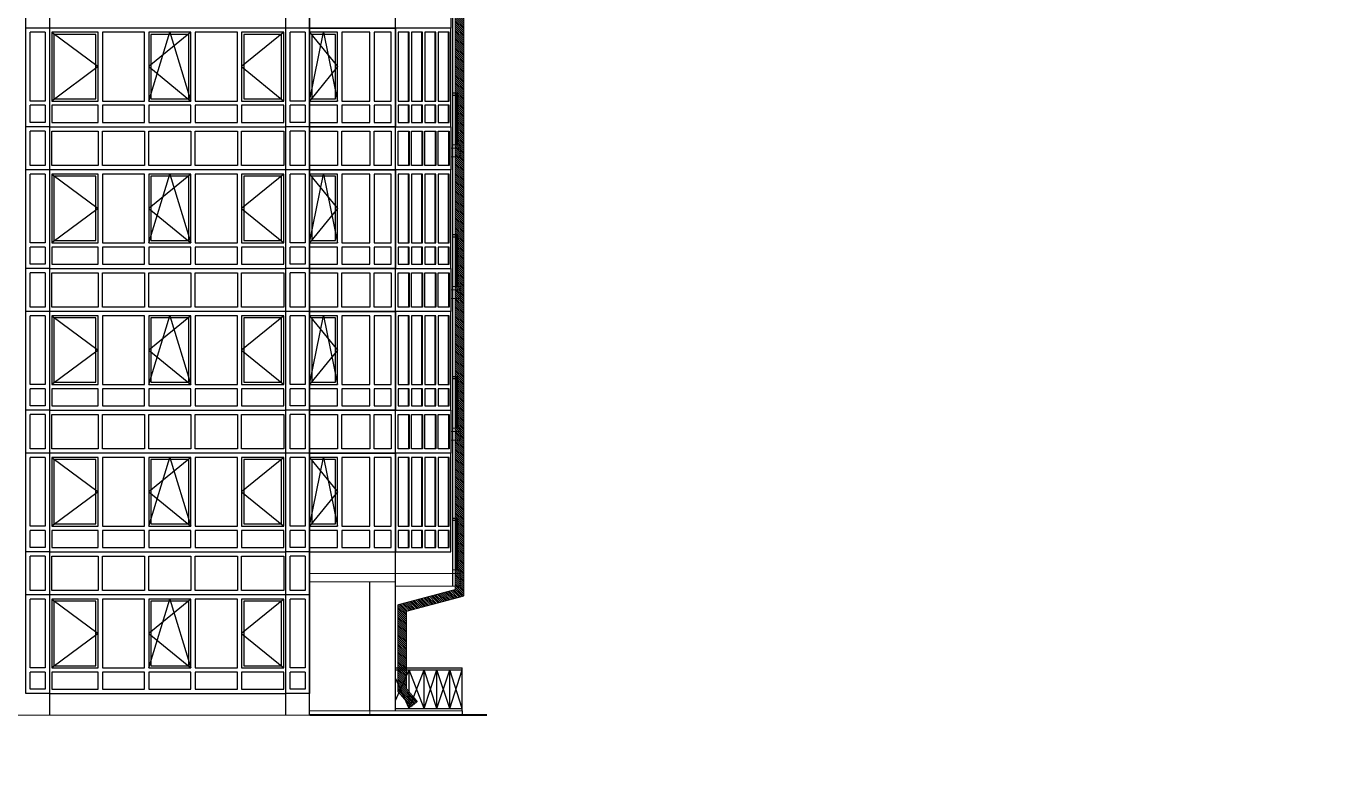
# Model space of a CAD drawing. Header units: inches. Extents: x -634 to 3638, y -6930911 to 5552.
# Drawn here: x 1409.28 to 1440.72, y 3473.01 to 3491.25 of the extents above; entities that cross this region are included whole.
import ezdxf

# ---------------------------------------------------------------- set-up
doc = ezdxf.new("R2010")
doc.units = ezdxf.units.IN
doc.header["$MEASUREMENT"] = 0
doc.linetypes.add('DASHED2', pattern=[9.525, 6.35, -3.175])
doc.layers.add('ELEV', color=134, linetype='Continuous', lineweight=18)
doc.layers.add('WALL_1', color=11, linetype='Continuous', lineweight=15)
for name, color, linetype in [('OGRAJDENIYE', 255, 'Continuous'), ('Okno', 150, 'Continuous'), ('WALL', 243, 'Continuous')]:
    doc.layers.add(name, color=color, linetype=linetype)
pattern_1 = [(135, (1559.49005, 3366.229043), (0.023439284, 0.023439284), [])]

msp = doc.modelspace()

# ---------------------------------------------------------------- hatches: boundary and pattern name
at = {"layer": 'ELEV', "linetype": 'Continuous'}
h = msp.add_hatch(dxfattribs=at)
h.set_pattern_fill('ANSI31', color=256, scale=0.01044, style=0)
h.set_pattern_definition([(45, (1262.311104, 3366.587935), (-0.02343928418428, 0.02343928418428), [])])
edge = h.paths.add_edge_path()
edge.add_ellipse((1445.78234, 3471.96182), major_axis=(0, 6932302.83262), ratio=0.00000001506, start_angle=89.999976115149, end_angle=270.000023884851)
edge.add_line((1445.67794, 3474.85168), (1445.67794, 3528.48347))
edge.add_line((1445.67794, 3528.48347), (1445.88675, 3528.48347))
edge.add_line((1445.88675, 3528.48347), (1445.88675, 3474.85168))
h = msp.add_hatch(dxfattribs=at)
h.set_pattern_fill('ANSI31', color=256, scale=0.01044, angle=180, style=0)
h.set_pattern_definition(pattern_1)
h.paths.add_polyline_path([(1419.91858, 3477.38813), (1419.71312, 3477.54604), (1419.70978, 3477.54861), (1419.70978, 3529.38075), (1419.91858, 3529.37984)])
h = msp.add_hatch(dxfattribs=at)
h.set_pattern_fill('ANSI31', color=256, scale=0.01044, angle=180, style=0)
h.set_pattern_definition(pattern_1)
h.paths.add_polyline_path([(1418.52528, 3477.01366), (1418.52528, 3475.14077), (1418.79432, 3474.82256), (1418.63487, 3474.68774), (1418.31647, 3475.06433), (1418.31647, 3477.17414), (1419.71145, 3477.54732), (1419.91858, 3477.38466)])

# ---------------------------------------------------------------- linework, layer by layer
msp.add_line((1419.70978, 3477.54861), (1419.91858, 3477.38813), dxfattribs=at)
at = {"layer": 'ELEV', "color": 7}
for p, q in [((1416.1731, 3474.59719), (1419.87941, 3474.59719)), ((1417.63475, 3474.59719), (1417.63475, 3474.49279))]:
    msp.add_line(p, q, dxfattribs=at)
at = {"layer": 'ELEV', "linetype": 'Continuous', "flags": 128}
for points in [[(1419.70978, 3529.3807, 0.02088, 0.02088, 0), (1419.70978, 3477.54861, 0.02088, 0.02088, 0)], [(1419.91858, 3529.37978, 0.02088, 0.02088, 0), (1419.91858, 3477.38813, 0.02088, 0.02088, 0)], [(1419.70978, 3477.54515, 0.02088, 0.02088, 0), (1418.31647, 3477.17414, 0, 0, 0)], [(1419.91858, 3477.38466, 0.02088, 0.02088, 0), (1418.52528, 3477.01366, 0, 0, 0)], [(1418.31647, 3477.17414, 0.02088, 0.02088, 0), (1418.31647, 3475.06433, 0, 0, 0)], [(1418.52528, 3477.01366, 0.02088, 0.02088, 0), (1418.52528, 3475.14077, 0, 0, 0)], [(1418.31647, 3475.06433, 0.02088, 0.02088, 0), (1418.63487, 3474.68774, 0.02088, 0.02088, 0)], [(1418.52528, 3475.14077, 0.02088, 0.02088, 0), (1418.79432, 3474.82256, 0.02088, 0.02088, 0)], [(1418.79432, 3474.82256, 0.02088, 0.02088, 0), (1418.63487, 3474.68774, 0.02088, 0.02088, 0)]]:
    msp.add_lwpolyline(points, format="xyseb", dxfattribs=at)
at = {"layer": 'OGRAJDENIYE', "color": 7, "linetype": 'Continuous'}
for p, q in [((1419.77502, 3489.61044), (1419.65391, 3489.61044)), ((1419.7437, 3489.55824), (1419.65391, 3489.55824)), ((1419.7437, 3488.35759), (1419.7437, 3489.61044)), ((1419.77502, 3488.35759), (1419.77502, 3489.61044)), ((1419.77502, 3486.16512), (1419.65391, 3486.16512)), ((1419.7437, 3486.11292), (1419.65391, 3486.11292)), ((1419.7437, 3484.91227), (1419.7437, 3486.16512)), ((1419.77502, 3484.91227), (1419.77502, 3486.16512)), ((1419.77502, 3482.7198), (1419.65391, 3482.7198)), ((1419.7437, 3482.6676), (1419.65391, 3482.6676)), ((1419.7437, 3481.46695), (1419.7437, 3482.7198)), ((1419.77502, 3481.46695), (1419.77502, 3482.7198)), ((1419.77502, 3479.27448), (1419.65391, 3479.27448)), ((1419.7437, 3479.22228), (1419.65391, 3479.22228)), ((1419.7437, 3478.02163), (1419.7437, 3479.27448)), ((1419.77502, 3478.02163), (1419.77502, 3479.27448)), ((1418.26117, 3475.64123), (1419.87941, 3475.64123)), ((1419.87941, 3474.59719), (1419.87941, 3475.64123)), ((1418.26117, 3475.58903), (1419.87941, 3475.58903)), ((1418.26117, 3474.85052), (1418.5894, 3475.58903)), ((1418.5894, 3474.6494), (1418.26117, 3475.38791)), ((1418.5894, 3474.6494), (1418.5894, 3475.58903)), ((1418.5894, 3474.6494), (1418.95481, 3475.58903)), ((1418.95481, 3474.6494), (1418.5894, 3475.58903)), ((1418.95481, 3474.6494), (1418.95481, 3475.58903)), ((1418.95481, 3474.6494), (1419.26802, 3475.58903)), ((1419.26802, 3474.6494), (1418.95481, 3475.58903)), ((1419.26802, 3474.6494), (1419.26802, 3475.58903)), ((1419.26802, 3474.6494), (1419.58123, 3475.58903)), ((1419.58123, 3474.6494), (1419.26802, 3475.58903)), ((1419.58123, 3474.6494), (1419.58123, 3475.58903)), ((1419.58123, 3474.6494), (1419.87941, 3475.58903)), ((1419.87941, 3474.6494), (1419.58123, 3475.58903)), ((1418.26117, 3474.6494), (1419.87941, 3474.6494))]:
    msp.add_line(p, q, dxfattribs=at)
at = {"layer": 'Okno', "color": 7, "linetype": 'Continuous'}
for p, q in [((1409.85668, 3491.19737), (1409.28246, 3491.19737)), ((1409.75227, 3491.09297), (1409.38686, 3491.09297)), ((1416.1731, 3491.19737), (1415.59888, 3491.19737)), ((1416.06869, 3491.09297), (1415.70328, 3491.09297)), ((1409.75227, 3489.42251), (1409.38686, 3489.42251)), ((1409.75227, 3489.31811), (1409.38686, 3489.31811)), ((1416.06869, 3489.42251), (1415.70328, 3489.42251)), ((1416.06869, 3489.31811), (1415.70328, 3489.31811)), ((1409.75227, 3488.90049), (1409.38686, 3488.90049)), ((1416.06869, 3488.90049), (1415.70328, 3488.90049)), ((1409.85668, 3488.79609), (1409.28246, 3488.79609)), ((1409.75227, 3488.69169), (1409.38686, 3488.69169)), ((1416.1731, 3488.79609), (1415.59888, 3488.79609)), ((1416.06869, 3488.69169), (1415.70328, 3488.69169)), ((1409.85668, 3487.75205), (1409.28246, 3487.75205)), ((1409.75227, 3487.85646), (1409.38686, 3487.85646)), ((1409.75227, 3487.64765), (1409.38686, 3487.64765)), ((1416.1731, 3487.75205), (1415.59888, 3487.75205)), ((1416.06869, 3487.85646), (1415.70328, 3487.85646)), ((1416.06869, 3487.64765), (1415.70328, 3487.64765)), ((1409.75227, 3485.97719), (1409.38686, 3485.97719)), ((1409.75227, 3485.87279), (1409.38686, 3485.87279)), ((1416.06869, 3485.97719), (1415.70328, 3485.97719)), ((1416.06869, 3485.87279), (1415.70328, 3485.87279)), ((1409.75227, 3485.45517), (1409.38686, 3485.45517)), ((1416.06869, 3485.45517), (1415.70328, 3485.45517)), ((1409.85668, 3485.35077), (1409.28246, 3485.35077)), ((1409.75227, 3485.24637), (1409.38686, 3485.24637)), ((1416.1731, 3485.35077), (1415.59888, 3485.35077)), ((1416.06869, 3485.24637), (1415.70328, 3485.24637)), ((1409.85668, 3484.30673), (1409.28246, 3484.30673)), ((1409.75227, 3484.41114), (1409.38686, 3484.41114)), ((1409.75227, 3484.20233), (1409.38686, 3484.20233)), ((1416.1731, 3484.30673), (1415.59888, 3484.30673)), ((1416.06869, 3484.41114), (1415.70328, 3484.41114)), ((1416.06869, 3484.20233), (1415.70328, 3484.20233)), ((1409.75227, 3482.53187), (1409.38686, 3482.53187)), ((1409.75227, 3482.42747), (1409.38686, 3482.42747)), ((1416.06869, 3482.53187), (1415.70328, 3482.53187)), ((1416.06869, 3482.42747), (1415.70328, 3482.42747)), ((1409.75227, 3482.00985), (1409.38686, 3482.00985)), ((1416.06869, 3482.00985), (1415.70328, 3482.00985)), ((1409.85668, 3481.90545), (1409.28246, 3481.90545)), ((1409.75227, 3481.80105), (1409.38686, 3481.80105)), ((1416.1731, 3481.90545), (1415.59888, 3481.90545)), ((1416.06869, 3481.80105), (1415.70328, 3481.80105)), ((1409.85668, 3480.86141), (1409.28246, 3480.86141)), ((1409.75227, 3480.96582), (1409.38686, 3480.96582)), ((1409.75227, 3480.75701), (1409.38686, 3480.75701)), ((1416.1731, 3480.86141), (1415.59888, 3480.86141)), ((1416.06869, 3480.96582), (1415.70328, 3480.96582)), ((1416.06869, 3480.75701), (1415.70328, 3480.75701)), ((1409.75227, 3479.08655), (1409.38686, 3479.08655)), ((1409.75227, 3478.98215), (1409.38686, 3478.98215)), ((1416.06869, 3479.08655), (1415.70328, 3479.08655)), ((1416.06869, 3478.98215), (1415.70328, 3478.98215)), ((1409.85668, 3478.46013), (1409.28246, 3478.46013)), ((1409.75227, 3478.35573), (1409.38686, 3478.35573)), ((1416.1731, 3478.46013), (1415.59888, 3478.46013)), ((1416.06869, 3478.35573), (1415.70328, 3478.35573)), ((1409.85668, 3477.41609), (1409.28246, 3477.41609)), ((1409.75227, 3477.5205), (1409.38686, 3477.5205)), ((1409.75227, 3477.31169), (1409.38686, 3477.31169)), ((1416.1731, 3477.41609), (1415.59888, 3477.41609)), ((1416.06869, 3477.5205), (1415.70328, 3477.5205)), ((1416.06869, 3477.31169), (1415.70328, 3477.31169)), ((1409.75227, 3475.64123), (1409.38686, 3475.64123)), ((1416.06869, 3475.64123), (1415.70328, 3475.64123)), ((1409.75227, 3475.53683), (1409.38686, 3475.53683)), ((1416.06869, 3475.53683), (1415.70328, 3475.53683))]:
    msp.add_line(p, q, dxfattribs=at)
at = {"layer": 'Okno', "color": 7, "linetype": 'DASHED2', "ltscale": 0.4}
for p, q in [((1409.90888, 3491.09297), (1411.03644, 3490.25774)), ((1413.29156, 3491.09297), (1412.2684, 3490.25774)), ((1412.2684, 3489.42251), (1412.77998, 3491.09297)), ((1412.77998, 3491.09297), (1413.29156, 3489.42251)), ((1415.54667, 3491.09297), (1414.52352, 3490.25774)), ((1416.17414, 3491.09297), (1416.85276, 3490.25774)), ((1416.17414, 3489.42251), (1416.51345, 3491.09297)), ((1416.51345, 3491.09297), (1416.85276, 3489.42251)), ((1411.03644, 3490.25774), (1409.90888, 3489.42251)), ((1412.2684, 3490.25774), (1413.29156, 3489.42251)), ((1414.52352, 3490.25774), (1415.54667, 3489.42251)), ((1416.85276, 3490.25774), (1416.17414, 3489.42251)), ((1409.90888, 3487.64765), (1411.03644, 3486.81242)), ((1413.29156, 3487.64765), (1412.2684, 3486.81242)), ((1412.2684, 3485.97719), (1412.77998, 3487.64765)), ((1412.77998, 3487.64765), (1413.29156, 3485.97719)), ((1415.54667, 3487.64765), (1414.52352, 3486.81242)), ((1416.17414, 3487.64765), (1416.85276, 3486.81242)), ((1416.17414, 3485.97719), (1416.51345, 3487.64765)), ((1416.51345, 3487.64765), (1416.85276, 3485.97719)), ((1411.03644, 3486.81242), (1409.90888, 3485.97719)), ((1412.2684, 3486.81242), (1413.29156, 3485.97719)), ((1414.52352, 3486.81242), (1415.54667, 3485.97719)), ((1416.85276, 3486.81242), (1416.17414, 3485.97719)), ((1409.90888, 3484.20233), (1411.03644, 3483.3671)), ((1413.29156, 3484.20233), (1412.2684, 3483.3671)), ((1412.2684, 3482.53187), (1412.77998, 3484.20233)), ((1412.77998, 3484.20233), (1413.29156, 3482.53187)), ((1415.54667, 3484.20233), (1414.52352, 3483.3671)), ((1416.17414, 3484.20233), (1416.85276, 3483.3671)), ((1416.17414, 3482.53187), (1416.51345, 3484.20233)), ((1416.51345, 3484.20233), (1416.85276, 3482.53187)), ((1411.03644, 3483.3671), (1409.90888, 3482.53187)), ((1412.2684, 3483.3671), (1413.29156, 3482.53187)), ((1414.52352, 3483.3671), (1415.54667, 3482.53187)), ((1416.85276, 3483.3671), (1416.17414, 3482.53187)), ((1409.90888, 3480.75701), (1411.03644, 3479.92178)), ((1413.29156, 3480.75701), (1412.2684, 3479.92178)), ((1412.2684, 3479.08655), (1412.77998, 3480.75701)), ((1412.77998, 3480.75701), (1413.29156, 3479.08655)), ((1415.54667, 3480.75701), (1414.52352, 3479.92178)), ((1416.17414, 3480.75701), (1416.85276, 3479.92178)), ((1416.17414, 3479.08655), (1416.51345, 3480.75701)), ((1416.51345, 3480.75701), (1416.85276, 3479.08655)), ((1411.03644, 3479.92178), (1409.90888, 3479.08655)), ((1412.2684, 3479.92178), (1413.29156, 3479.08655)), ((1414.52352, 3479.92178), (1415.54667, 3479.08655)), ((1416.85276, 3479.92178), (1416.17414, 3479.08655)), ((1409.90888, 3477.31169), (1411.03644, 3476.47646)), ((1413.29156, 3477.31169), (1412.2684, 3476.47646)), ((1412.2684, 3475.64123), (1412.77998, 3477.31169)), ((1412.77998, 3477.31169), (1413.29156, 3475.64123)), ((1415.54667, 3477.31169), (1414.52352, 3476.47646)), ((1411.03644, 3476.47646), (1409.90888, 3475.64123)), ((1412.2684, 3476.47646), (1413.29156, 3475.64123)), ((1414.52352, 3476.47646), (1415.54667, 3475.64123))]:
    msp.add_line(p, q, dxfattribs=at)
at = {"layer": 'Okno', "color": 7}
for p, q in [((1418.5742, 3489.42251), (1418.5742, 3491.09297)), ((1418.89785, 3489.42251), (1418.89785, 3491.09297)), ((1419.2215, 3489.42251), (1419.2215, 3491.09297)), ((1419.54515, 3489.42251), (1419.54515, 3491.09297)), ((1418.5742, 3488.90049), (1418.5742, 3489.31811)), ((1418.89785, 3488.90049), (1418.89785, 3489.31811)), ((1419.2215, 3488.90049), (1419.2215, 3489.31811)), ((1419.54515, 3488.90049), (1419.54515, 3489.31811)), ((1418.5742, 3488.69169), (1418.5742, 3487.85646)), ((1418.89785, 3488.69169), (1418.89785, 3487.85646)), ((1419.2215, 3488.69169), (1419.2215, 3487.85646)), ((1419.54515, 3488.69169), (1419.54515, 3487.85646)), ((1418.5742, 3485.97719), (1418.5742, 3487.64765)), ((1418.89785, 3485.97719), (1418.89785, 3487.64765)), ((1419.2215, 3485.97719), (1419.2215, 3487.64765)), ((1419.54515, 3485.97719), (1419.54515, 3487.64765)), ((1418.5742, 3485.45517), (1418.5742, 3485.87279)), ((1418.89785, 3485.45517), (1418.89785, 3485.87279)), ((1419.2215, 3485.45517), (1419.2215, 3485.87279)), ((1419.54515, 3485.45517), (1419.54515, 3485.87279)), ((1418.5742, 3485.24637), (1418.5742, 3484.41114)), ((1418.89785, 3485.24637), (1418.89785, 3484.41114)), ((1419.2215, 3485.24637), (1419.2215, 3484.41114)), ((1419.54515, 3485.24637), (1419.54515, 3484.41114)), ((1418.5742, 3482.53187), (1418.5742, 3484.20233)), ((1418.89785, 3482.53187), (1418.89785, 3484.20233)), ((1419.2215, 3482.53187), (1419.2215, 3484.20233)), ((1419.54515, 3482.53187), (1419.54515, 3484.20233)), ((1418.5742, 3482.00985), (1418.5742, 3482.42747)), ((1418.89785, 3482.00985), (1418.89785, 3482.42747)), ((1419.2215, 3482.00985), (1419.2215, 3482.42747)), ((1419.54515, 3482.00985), (1419.54515, 3482.42747)), ((1418.5742, 3481.80105), (1418.5742, 3480.96582)), ((1418.89785, 3481.80105), (1418.89785, 3480.96582)), ((1419.2215, 3481.80105), (1419.2215, 3480.96582)), ((1419.54515, 3481.80105), (1419.54515, 3480.96582)), ((1418.5742, 3479.08655), (1418.5742, 3480.75701)), ((1418.89785, 3479.08655), (1418.89785, 3480.75701)), ((1419.2215, 3479.08655), (1419.2215, 3480.75701)), ((1419.54515, 3479.08655), (1419.54515, 3480.75701)), ((1418.5742, 3478.56453), (1418.5742, 3478.98215)), ((1418.89785, 3478.56453), (1418.89785, 3478.98215)), ((1419.2215, 3478.56453), (1419.2215, 3478.98215)), ((1419.54515, 3478.56453), (1419.54515, 3478.98215))]:
    msp.add_line(p, q, dxfattribs=at)
at = {"layer": 'Okno', "color": 7, "linetype": 'Continuous'}
for points in [[(1409.28246, 3522.51846), (1409.85668, 3522.51846), (1409.85668, 3475.01481), (1409.28246, 3475.01481)], [(1415.59888, 3522.51846), (1416.1731, 3522.51846), (1416.1731, 3475.01481), (1415.59888, 3475.01481)]]:
    msp.add_lwpolyline(points, close=True, dxfattribs=at)
at = {"layer": 'Okno', "color": 7}
for points in [[(1418.26117, 3492.24141), (1416.1731, 3492.24141), (1416.1731, 3491.19737), (1418.26117, 3491.19737)], [(1418.26117, 3492.24141), (1419.60371, 3492.24141), (1419.60371, 3491.19737), (1418.26117, 3491.19737)], [(1415.59888, 3491.19737), (1409.85668, 3491.19737), (1409.85668, 3488.79609), (1415.59888, 3488.79609)], [(1411.03644, 3491.09297), (1409.90888, 3491.09297), (1409.90888, 3489.42251), (1411.03644, 3489.42251)], [(1410.98424, 3491.04077), (1409.96108, 3491.04077), (1409.96108, 3489.47471), (1410.98424, 3489.47471), (1410.98424, 3491.04077)], [(1412.164, 3491.09297), (1411.14084, 3491.09297), (1411.14084, 3489.42251), (1412.164, 3489.42251)], [(1413.29156, 3491.09297), (1412.2684, 3491.09297), (1412.2684, 3489.42251), (1413.29156, 3489.42251)], [(1413.23935, 3491.04077), (1412.3206, 3491.04077), (1412.3206, 3489.47471), (1413.23935, 3489.47471), (1413.23935, 3491.04077)], [(1414.41912, 3491.09297), (1413.39596, 3491.09297), (1413.39596, 3489.42251), (1414.41912, 3489.42251)], [(1415.54667, 3491.09297), (1414.52352, 3491.09297), (1414.52352, 3489.42251), (1415.54667, 3489.42251)], [(1415.49447, 3491.04077), (1414.57572, 3491.04077), (1414.57572, 3489.47471), (1415.49447, 3489.47471), (1415.49447, 3491.04077)], [(1418.26117, 3491.19737), (1416.1731, 3491.19737), (1416.1731, 3488.79609), (1418.26117, 3488.79609)], [(1416.85276, 3491.09297), (1416.17414, 3491.09297), (1416.17414, 3489.42251), (1416.85276, 3489.42251)], [(1416.80056, 3491.04077), (1416.22634, 3491.04077), (1416.22634, 3489.47471), (1416.80056, 3489.47471), (1416.80056, 3491.04077)], [(1417.63579, 3491.09297), (1416.95717, 3491.09297), (1416.95717, 3489.42251), (1417.63579, 3489.42251)], [(1418.15676, 3491.09297), (1417.74019, 3491.09297), (1417.74019, 3489.42251), (1418.15676, 3489.42251)], [(1419.60371, 3491.19737), (1418.26117, 3491.19737), (1418.26117, 3488.79609), (1419.60371, 3488.79609)], [(1418.59508, 3491.09297), (1418.32363, 3491.09297), (1418.32363, 3489.42251), (1418.59508, 3489.42251)], [(1418.91873, 3491.09297), (1418.64728, 3491.09297), (1418.64728, 3489.42251), (1418.91873, 3489.42251)], [(1419.24238, 3491.09297), (1418.97093, 3491.09297), (1418.97093, 3489.42251), (1419.24238, 3489.42251)], [(1419.56603, 3491.09297), (1419.29458, 3491.09297), (1419.29458, 3489.42251), (1419.56603, 3489.42251)], [(1411.03644, 3489.31811), (1409.90888, 3489.31811), (1409.90888, 3488.90049), (1411.03644, 3488.90049)], [(1412.164, 3489.31811), (1411.14084, 3489.31811), (1411.14084, 3488.90049), (1412.164, 3488.90049)], [(1413.29156, 3489.31811), (1412.2684, 3489.31811), (1412.2684, 3488.90049), (1413.29156, 3488.90049)], [(1414.41912, 3489.31811), (1413.39596, 3489.31811), (1413.39596, 3488.90049), (1414.41912, 3488.90049)], [(1415.54667, 3489.31811), (1414.52352, 3489.31811), (1414.52352, 3488.90049), (1415.54667, 3488.90049)], [(1416.85276, 3489.31811), (1416.17414, 3489.31811), (1416.17414, 3488.90049), (1416.85276, 3488.90049)], [(1417.63579, 3489.31811), (1416.95717, 3489.31811), (1416.95717, 3488.90049), (1417.63579, 3488.90049)], [(1418.15676, 3489.31811), (1417.74019, 3489.31811), (1417.74019, 3488.90049), (1418.15676, 3488.90049)], [(1418.59508, 3489.31811), (1418.32363, 3489.31811), (1418.32363, 3488.90049), (1418.59508, 3488.90049)], [(1418.91873, 3489.31811), (1418.64728, 3489.31811), (1418.64728, 3488.90049), (1418.91873, 3488.90049)], [(1419.24238, 3489.31811), (1418.97093, 3489.31811), (1418.97093, 3488.90049), (1419.24238, 3488.90049)], [(1419.56603, 3489.31811), (1419.29458, 3489.31811), (1419.29458, 3488.90049), (1419.56603, 3488.90049)], [(1409.90888, 3488.69169), (1411.03644, 3488.69169), (1411.03644, 3487.85646), (1409.90888, 3487.85646)], [(1411.14084, 3488.69169), (1412.164, 3488.69169), (1412.164, 3487.85646), (1411.14084, 3487.85646)], [(1412.2684, 3488.69169), (1413.29156, 3488.69169), (1413.29156, 3487.85646), (1412.2684, 3487.85646)], [(1413.39596, 3488.69169), (1414.41912, 3488.69169), (1414.41912, 3487.85646), (1413.39596, 3487.85646)], [(1414.52352, 3488.69169), (1415.54667, 3488.69169), (1415.54667, 3487.85646), (1414.52352, 3487.85646)], [(1418.26117, 3488.79609), (1416.1731, 3488.79609), (1416.1731, 3487.75205), (1418.26117, 3487.75205)], [(1416.17414, 3488.69169), (1416.85276, 3488.69169), (1416.85276, 3487.85646), (1416.17414, 3487.85646)], [(1416.95717, 3488.69169), (1417.63579, 3488.69169), (1417.63579, 3487.85646), (1416.95717, 3487.85646)], [(1417.74019, 3488.69169), (1418.15676, 3488.69169), (1418.15676, 3487.85646), (1417.74019, 3487.85646)], [(1418.26117, 3488.79609), (1419.60371, 3488.79609), (1419.60371, 3487.75205), (1418.26117, 3487.75205)], [(1418.32363, 3488.69169), (1418.59508, 3488.69169), (1418.59508, 3487.85646), (1418.32363, 3487.85646)], [(1418.64728, 3488.69169), (1418.91873, 3488.69169), (1418.91873, 3487.85646), (1418.64728, 3487.85646)], [(1418.97093, 3488.69169), (1419.24238, 3488.69169), (1419.24238, 3487.85646), (1418.97093, 3487.85646)], [(1419.29458, 3488.69169), (1419.56603, 3488.69169), (1419.56603, 3487.85646), (1419.29458, 3487.85646)], [(1415.59888, 3487.75205), (1409.85668, 3487.75205), (1409.85668, 3485.35077), (1415.59888, 3485.35077)], [(1411.03644, 3487.64765), (1409.90888, 3487.64765), (1409.90888, 3485.97719), (1411.03644, 3485.97719)], [(1410.98424, 3487.59545), (1409.96108, 3487.59545), (1409.96108, 3486.02939), (1410.98424, 3486.02939), (1410.98424, 3487.59545)], [(1412.164, 3487.64765), (1411.14084, 3487.64765), (1411.14084, 3485.97719), (1412.164, 3485.97719)], [(1413.29156, 3487.64765), (1412.2684, 3487.64765), (1412.2684, 3485.97719), (1413.29156, 3485.97719)], [(1413.23935, 3487.59545), (1412.3206, 3487.59545), (1412.3206, 3486.02939), (1413.23935, 3486.02939), (1413.23935, 3487.59545)], [(1414.41912, 3487.64765), (1413.39596, 3487.64765), (1413.39596, 3485.97719), (1414.41912, 3485.97719)], [(1415.54667, 3487.64765), (1414.52352, 3487.64765), (1414.52352, 3485.97719), (1415.54667, 3485.97719)], [(1415.49447, 3487.59545), (1414.57572, 3487.59545), (1414.57572, 3486.02939), (1415.49447, 3486.02939), (1415.49447, 3487.59545)], [(1418.26117, 3487.75205), (1416.1731, 3487.75205), (1416.1731, 3485.35077), (1418.26117, 3485.35077)], [(1416.85276, 3487.64765), (1416.17414, 3487.64765), (1416.17414, 3485.97719), (1416.85276, 3485.97719)], [(1416.80056, 3487.59545), (1416.22634, 3487.59545), (1416.22634, 3486.02939), (1416.80056, 3486.02939), (1416.80056, 3487.59545)], [(1417.63579, 3487.64765), (1416.95717, 3487.64765), (1416.95717, 3485.97719), (1417.63579, 3485.97719)], [(1418.15676, 3487.64765), (1417.74019, 3487.64765), (1417.74019, 3485.97719), (1418.15676, 3485.97719)], [(1419.60371, 3487.75205), (1418.26117, 3487.75205), (1418.26117, 3485.35077), (1419.60371, 3485.35077)], [(1418.59508, 3487.64765), (1418.32363, 3487.64765), (1418.32363, 3485.97719), (1418.59508, 3485.97719)], [(1418.91873, 3487.64765), (1418.64728, 3487.64765), (1418.64728, 3485.97719), (1418.91873, 3485.97719)], [(1419.24238, 3487.64765), (1418.97093, 3487.64765), (1418.97093, 3485.97719), (1419.24238, 3485.97719)], [(1419.56603, 3487.64765), (1419.29458, 3487.64765), (1419.29458, 3485.97719), (1419.56603, 3485.97719)], [(1411.03644, 3485.87279), (1409.90888, 3485.87279), (1409.90888, 3485.45517), (1411.03644, 3485.45517)], [(1412.164, 3485.87279), (1411.14084, 3485.87279), (1411.14084, 3485.45517), (1412.164, 3485.45517)], [(1413.29156, 3485.87279), (1412.2684, 3485.87279), (1412.2684, 3485.45517), (1413.29156, 3485.45517)], [(1414.41912, 3485.87279), (1413.39596, 3485.87279), (1413.39596, 3485.45517), (1414.41912, 3485.45517)], [(1415.54667, 3485.87279), (1414.52352, 3485.87279), (1414.52352, 3485.45517), (1415.54667, 3485.45517)], [(1416.85276, 3485.87279), (1416.17414, 3485.87279), (1416.17414, 3485.45517), (1416.85276, 3485.45517)], [(1417.63579, 3485.87279), (1416.95717, 3485.87279), (1416.95717, 3485.45517), (1417.63579, 3485.45517)], [(1418.15676, 3485.87279), (1417.74019, 3485.87279), (1417.74019, 3485.45517), (1418.15676, 3485.45517)], [(1418.59508, 3485.87279), (1418.32363, 3485.87279), (1418.32363, 3485.45517), (1418.59508, 3485.45517)], [(1418.91873, 3485.87279), (1418.64728, 3485.87279), (1418.64728, 3485.45517), (1418.91873, 3485.45517)], [(1419.24238, 3485.87279), (1418.97093, 3485.87279), (1418.97093, 3485.45517), (1419.24238, 3485.45517)], [(1419.56603, 3485.87279), (1419.29458, 3485.87279), (1419.29458, 3485.45517), (1419.56603, 3485.45517)], [(1409.90888, 3485.24637), (1411.03644, 3485.24637), (1411.03644, 3484.41114), (1409.90888, 3484.41114)], [(1411.14084, 3485.24637), (1412.164, 3485.24637), (1412.164, 3484.41114), (1411.14084, 3484.41114)], [(1412.2684, 3485.24637), (1413.29156, 3485.24637), (1413.29156, 3484.41114), (1412.2684, 3484.41114)], [(1413.39596, 3485.24637), (1414.41912, 3485.24637), (1414.41912, 3484.41114), (1413.39596, 3484.41114)], [(1414.52352, 3485.24637), (1415.54667, 3485.24637), (1415.54667, 3484.41114), (1414.52352, 3484.41114)], [(1418.26117, 3485.35077), (1416.1731, 3485.35077), (1416.1731, 3484.30673), (1418.26117, 3484.30673)], [(1416.17414, 3485.24637), (1416.85276, 3485.24637), (1416.85276, 3484.41114), (1416.17414, 3484.41114)], [(1416.95717, 3485.24637), (1417.63579, 3485.24637), (1417.63579, 3484.41114), (1416.95717, 3484.41114)], [(1417.74019, 3485.24637), (1418.15676, 3485.24637), (1418.15676, 3484.41114), (1417.74019, 3484.41114)], [(1418.26117, 3485.35077), (1419.60371, 3485.35077), (1419.60371, 3484.30673), (1418.26117, 3484.30673)], [(1418.32363, 3485.24637), (1418.59508, 3485.24637), (1418.59508, 3484.41114), (1418.32363, 3484.41114)], [(1418.64728, 3485.24637), (1418.91873, 3485.24637), (1418.91873, 3484.41114), (1418.64728, 3484.41114)], [(1418.97093, 3485.24637), (1419.24238, 3485.24637), (1419.24238, 3484.41114), (1418.97093, 3484.41114)], [(1419.29458, 3485.24637), (1419.56603, 3485.24637), (1419.56603, 3484.41114), (1419.29458, 3484.41114)], [(1415.59888, 3484.30673), (1409.85668, 3484.30673), (1409.85668, 3481.90545), (1415.59888, 3481.90545)], [(1411.03644, 3484.20233), (1409.90888, 3484.20233), (1409.90888, 3482.53187), (1411.03644, 3482.53187)], [(1410.98424, 3484.15013), (1409.96108, 3484.15013), (1409.96108, 3482.58407), (1410.98424, 3482.58407), (1410.98424, 3484.15013)], [(1412.164, 3484.20233), (1411.14084, 3484.20233), (1411.14084, 3482.53187), (1412.164, 3482.53187)], [(1413.29156, 3484.20233), (1412.2684, 3484.20233), (1412.2684, 3482.53187), (1413.29156, 3482.53187)], [(1413.23935, 3484.15013), (1412.3206, 3484.15013), (1412.3206, 3482.58407), (1413.23935, 3482.58407), (1413.23935, 3484.15013)], [(1414.41912, 3484.20233), (1413.39596, 3484.20233), (1413.39596, 3482.53187), (1414.41912, 3482.53187)], [(1415.54667, 3484.20233), (1414.52352, 3484.20233), (1414.52352, 3482.53187), (1415.54667, 3482.53187)], [(1415.49447, 3484.15013), (1414.57572, 3484.15013), (1414.57572, 3482.58407), (1415.49447, 3482.58407), (1415.49447, 3484.15013)], [(1418.26117, 3484.30673), (1416.1731, 3484.30673), (1416.1731, 3481.90545), (1418.26117, 3481.90545)], [(1416.85276, 3484.20233), (1416.17414, 3484.20233), (1416.17414, 3482.53187), (1416.85276, 3482.53187)], [(1416.80056, 3484.15013), (1416.22634, 3484.15013), (1416.22634, 3482.58407), (1416.80056, 3482.58407), (1416.80056, 3484.15013)], [(1417.63579, 3484.20233), (1416.95717, 3484.20233), (1416.95717, 3482.53187), (1417.63579, 3482.53187)], [(1418.15676, 3484.20233), (1417.74019, 3484.20233), (1417.74019, 3482.53187), (1418.15676, 3482.53187)], [(1419.60371, 3484.30673), (1418.26117, 3484.30673), (1418.26117, 3481.90545), (1419.60371, 3481.90545)], [(1418.59508, 3484.20233), (1418.32363, 3484.20233), (1418.32363, 3482.53187), (1418.59508, 3482.53187)], [(1418.91873, 3484.20233), (1418.64728, 3484.20233), (1418.64728, 3482.53187), (1418.91873, 3482.53187)], [(1419.24238, 3484.20233), (1418.97093, 3484.20233), (1418.97093, 3482.53187), (1419.24238, 3482.53187)], [(1419.56603, 3484.20233), (1419.29458, 3484.20233), (1419.29458, 3482.53187), (1419.56603, 3482.53187)], [(1411.03644, 3482.42747), (1409.90888, 3482.42747), (1409.90888, 3482.00985), (1411.03644, 3482.00985)], [(1412.164, 3482.42747), (1411.14084, 3482.42747), (1411.14084, 3482.00985), (1412.164, 3482.00985)], [(1413.29156, 3482.42747), (1412.2684, 3482.42747), (1412.2684, 3482.00985), (1413.29156, 3482.00985)], [(1414.41912, 3482.42747), (1413.39596, 3482.42747), (1413.39596, 3482.00985), (1414.41912, 3482.00985)], [(1415.54667, 3482.42747), (1414.52352, 3482.42747), (1414.52352, 3482.00985), (1415.54667, 3482.00985)], [(1416.85276, 3482.42747), (1416.17414, 3482.42747), (1416.17414, 3482.00985), (1416.85276, 3482.00985)], [(1417.63579, 3482.42747), (1416.95717, 3482.42747), (1416.95717, 3482.00985), (1417.63579, 3482.00985)], [(1418.15676, 3482.42747), (1417.74019, 3482.42747), (1417.74019, 3482.00985), (1418.15676, 3482.00985)], [(1418.59508, 3482.42747), (1418.32363, 3482.42747), (1418.32363, 3482.00985), (1418.59508, 3482.00985)], [(1418.91873, 3482.42747), (1418.64728, 3482.42747), (1418.64728, 3482.00985), (1418.91873, 3482.00985)], [(1419.24238, 3482.42747), (1418.97093, 3482.42747), (1418.97093, 3482.00985), (1419.24238, 3482.00985)], [(1419.56603, 3482.42747), (1419.29458, 3482.42747), (1419.29458, 3482.00985), (1419.56603, 3482.00985)], [(1409.90888, 3481.80105), (1411.03644, 3481.80105), (1411.03644, 3480.96582), (1409.90888, 3480.96582)], [(1411.14084, 3481.80105), (1412.164, 3481.80105), (1412.164, 3480.96582), (1411.14084, 3480.96582)], [(1412.2684, 3481.80105), (1413.29156, 3481.80105), (1413.29156, 3480.96582), (1412.2684, 3480.96582)], [(1413.39596, 3481.80105), (1414.41912, 3481.80105), (1414.41912, 3480.96582), (1413.39596, 3480.96582)], [(1414.52352, 3481.80105), (1415.54667, 3481.80105), (1415.54667, 3480.96582), (1414.52352, 3480.96582)], [(1418.26117, 3481.90545), (1416.1731, 3481.90545), (1416.1731, 3480.86141), (1418.26117, 3480.86141)], [(1416.17414, 3481.80105), (1416.85276, 3481.80105), (1416.85276, 3480.96582), (1416.17414, 3480.96582)], [(1416.95717, 3481.80105), (1417.63579, 3481.80105), (1417.63579, 3480.96582), (1416.95717, 3480.96582)], [(1417.74019, 3481.80105), (1418.15676, 3481.80105), (1418.15676, 3480.96582), (1417.74019, 3480.96582)], [(1418.26117, 3481.90545), (1419.60371, 3481.90545), (1419.60371, 3480.86141), (1418.26117, 3480.86141)], [(1418.32363, 3481.80105), (1418.59508, 3481.80105), (1418.59508, 3480.96582), (1418.32363, 3480.96582)], [(1418.64728, 3481.80105), (1418.91873, 3481.80105), (1418.91873, 3480.96582), (1418.64728, 3480.96582)], [(1418.97093, 3481.80105), (1419.24238, 3481.80105), (1419.24238, 3480.96582), (1418.97093, 3480.96582)], [(1419.29458, 3481.80105), (1419.56603, 3481.80105), (1419.56603, 3480.96582), (1419.29458, 3480.96582)], [(1415.59888, 3480.86141), (1409.85668, 3480.86141), (1409.85668, 3478.46013), (1415.59888, 3478.46013)], [(1411.03644, 3480.75701), (1409.90888, 3480.75701), (1409.90888, 3479.08655), (1411.03644, 3479.08655)], [(1410.98424, 3480.70481), (1409.96108, 3480.70481), (1409.96108, 3479.13875), (1410.98424, 3479.13875), (1410.98424, 3480.70481)], [(1412.164, 3480.75701), (1411.14084, 3480.75701), (1411.14084, 3479.08655), (1412.164, 3479.08655)], [(1413.29156, 3480.75701), (1412.2684, 3480.75701), (1412.2684, 3479.08655), (1413.29156, 3479.08655)], [(1413.23935, 3480.70481), (1412.3206, 3480.70481), (1412.3206, 3479.13875), (1413.23935, 3479.13875), (1413.23935, 3480.70481)], [(1414.41912, 3480.75701), (1413.39596, 3480.75701), (1413.39596, 3479.08655), (1414.41912, 3479.08655)], [(1415.54667, 3480.75701), (1414.52352, 3480.75701), (1414.52352, 3479.08655), (1415.54667, 3479.08655)], [(1415.49447, 3480.70481), (1414.57572, 3480.70481), (1414.57572, 3479.13875), (1415.49447, 3479.13875), (1415.49447, 3480.70481)], [(1418.26117, 3480.86141), (1416.1731, 3480.86141), (1416.1731, 3478.46013), (1418.26117, 3478.46013)], [(1416.85276, 3480.75701), (1416.17414, 3480.75701), (1416.17414, 3479.08655), (1416.85276, 3479.08655)], [(1416.80056, 3480.70481), (1416.22634, 3480.70481), (1416.22634, 3479.13875), (1416.80056, 3479.13875), (1416.80056, 3480.70481)], [(1417.63579, 3480.75701), (1416.95717, 3480.75701), (1416.95717, 3479.08655), (1417.63579, 3479.08655)], [(1418.15676, 3480.75701), (1417.74019, 3480.75701), (1417.74019, 3479.08655), (1418.15676, 3479.08655)], [(1419.60371, 3480.86141), (1418.26117, 3480.86141), (1418.26117, 3478.46013), (1419.60371, 3478.46013)], [(1418.59508, 3480.75701), (1418.32363, 3480.75701), (1418.32363, 3479.08655), (1418.59508, 3479.08655)], [(1418.91873, 3480.75701), (1418.64728, 3480.75701), (1418.64728, 3479.08655), (1418.91873, 3479.08655)], [(1419.24238, 3480.75701), (1418.97093, 3480.75701), (1418.97093, 3479.08655), (1419.24238, 3479.08655)], [(1419.56603, 3480.75701), (1419.29458, 3480.75701), (1419.29458, 3479.08655), (1419.56603, 3479.08655)], [(1411.03644, 3478.98215), (1409.90888, 3478.98215), (1409.90888, 3478.56453), (1411.03644, 3478.56453)], [(1412.164, 3478.98215), (1411.14084, 3478.98215), (1411.14084, 3478.56453), (1412.164, 3478.56453)], [(1413.29156, 3478.98215), (1412.2684, 3478.98215), (1412.2684, 3478.56453), (1413.29156, 3478.56453)], [(1414.41912, 3478.98215), (1413.39596, 3478.98215), (1413.39596, 3478.56453), (1414.41912, 3478.56453)], [(1415.54667, 3478.98215), (1414.52352, 3478.98215), (1414.52352, 3478.56453), (1415.54667, 3478.56453)], [(1416.85276, 3478.98215), (1416.17414, 3478.98215), (1416.17414, 3478.56453), (1416.85276, 3478.56453)], [(1417.63579, 3478.98215), (1416.95717, 3478.98215), (1416.95717, 3478.56453), (1417.63579, 3478.56453)], [(1418.15676, 3478.98215), (1417.74019, 3478.98215), (1417.74019, 3478.56453), (1418.15676, 3478.56453)], [(1418.59508, 3478.98215), (1418.32363, 3478.98215), (1418.32363, 3478.56453), (1418.59508, 3478.56453)], [(1418.91873, 3478.98215), (1418.64728, 3478.98215), (1418.64728, 3478.56453), (1418.91873, 3478.56453)], [(1419.24238, 3478.98215), (1418.97093, 3478.98215), (1418.97093, 3478.56453), (1419.24238, 3478.56453)], [(1419.56603, 3478.98215), (1419.29458, 3478.98215), (1419.29458, 3478.56453), (1419.56603, 3478.56453)], [(1409.90888, 3478.35573), (1411.03644, 3478.35573), (1411.03644, 3477.5205), (1409.90888, 3477.5205)], [(1411.14084, 3478.35573), (1412.164, 3478.35573), (1412.164, 3477.5205), (1411.14084, 3477.5205)], [(1412.2684, 3478.35573), (1413.29156, 3478.35573), (1413.29156, 3477.5205), (1412.2684, 3477.5205)], [(1413.39596, 3478.35573), (1414.41912, 3478.35573), (1414.41912, 3477.5205), (1413.39596, 3477.5205)], [(1414.52352, 3478.35573), (1415.54667, 3478.35573), (1415.54667, 3477.5205), (1414.52352, 3477.5205)], [(1415.59888, 3477.41609), (1409.85668, 3477.41609), (1409.85668, 3475.01481), (1415.59888, 3475.01481)], [(1411.03644, 3477.31169), (1409.90888, 3477.31169), (1409.90888, 3475.64123), (1411.03644, 3475.64123)], [(1410.98424, 3477.25949), (1409.96108, 3477.25949), (1409.96108, 3475.69343), (1410.98424, 3475.69343), (1410.98424, 3477.25949)], [(1412.164, 3477.31169), (1411.14084, 3477.31169), (1411.14084, 3475.64123), (1412.164, 3475.64123)], [(1413.29156, 3477.31169), (1412.2684, 3477.31169), (1412.2684, 3475.64123), (1413.29156, 3475.64123)], [(1413.23935, 3477.25949), (1412.3206, 3477.25949), (1412.3206, 3475.69343), (1413.23935, 3475.69343), (1413.23935, 3477.25949)], [(1414.41912, 3477.31169), (1413.39596, 3477.31169), (1413.39596, 3475.64123), (1414.41912, 3475.64123)], [(1415.54667, 3477.31169), (1414.52352, 3477.31169), (1414.52352, 3475.64123), (1415.54667, 3475.64123)], [(1415.49447, 3477.25949), (1414.57572, 3477.25949), (1414.57572, 3475.69343), (1415.49447, 3475.69343), (1415.49447, 3477.25949)], [(1411.03644, 3475.53683), (1409.90888, 3475.53683), (1409.90888, 3475.11921), (1411.03644, 3475.11921)], [(1412.164, 3475.53683), (1411.14084, 3475.53683), (1411.14084, 3475.11921), (1412.164, 3475.11921)], [(1413.29156, 3475.53683), (1412.2684, 3475.53683), (1412.2684, 3475.11921), (1413.29156, 3475.11921)], [(1414.41912, 3475.53683), (1413.39596, 3475.53683), (1413.39596, 3475.11921), (1414.41912, 3475.11921)], [(1415.54667, 3475.53683), (1414.52352, 3475.53683), (1414.52352, 3475.11921), (1415.54667, 3475.11921)]]:
    msp.add_lwpolyline(points, close=True, dxfattribs=at)
at = {"layer": 'Okno', "color": 7, "linetype": 'Continuous'}
for points in [[(1409.38686, 3489.42251), (1409.38686, 3491.09297)], [(1409.75227, 3491.09297), (1409.75227, 3489.42251)], [(1415.70328, 3489.42251), (1415.70328, 3491.09297)], [(1416.06869, 3491.09297), (1416.06869, 3489.42251)], [(1409.38686, 3488.90049), (1409.38686, 3489.31811)], [(1409.75227, 3489.31811), (1409.75227, 3488.90049)], [(1415.70328, 3488.90049), (1415.70328, 3489.31811)], [(1416.06869, 3489.31811), (1416.06869, 3488.90049)], [(1409.38686, 3487.85646), (1409.38686, 3488.69169)], [(1409.75227, 3488.69169), (1409.75227, 3487.85646)], [(1415.70328, 3487.85646), (1415.70328, 3488.69169)], [(1416.06869, 3488.69169), (1416.06869, 3487.85646)], [(1409.38686, 3485.97719), (1409.38686, 3487.64765)], [(1409.75227, 3487.64765), (1409.75227, 3485.97719)], [(1415.70328, 3485.97719), (1415.70328, 3487.64765)], [(1416.06869, 3487.64765), (1416.06869, 3485.97719)], [(1409.38686, 3485.45517), (1409.38686, 3485.87279)], [(1409.75227, 3485.87279), (1409.75227, 3485.45517)], [(1415.70328, 3485.45517), (1415.70328, 3485.87279)], [(1416.06869, 3485.87279), (1416.06869, 3485.45517)], [(1409.38686, 3484.41114), (1409.38686, 3485.24637)], [(1409.75227, 3485.24637), (1409.75227, 3484.41114)], [(1415.70328, 3484.41114), (1415.70328, 3485.24637)], [(1416.06869, 3485.24637), (1416.06869, 3484.41114)], [(1409.38686, 3482.53187), (1409.38686, 3484.20233)], [(1409.75227, 3484.20233), (1409.75227, 3482.53187)], [(1415.70328, 3482.53187), (1415.70328, 3484.20233)], [(1416.06869, 3484.20233), (1416.06869, 3482.53187)], [(1409.38686, 3482.00985), (1409.38686, 3482.42747)], [(1409.75227, 3482.42747), (1409.75227, 3482.00985)], [(1415.70328, 3482.00985), (1415.70328, 3482.42747)], [(1416.06869, 3482.42747), (1416.06869, 3482.00985)], [(1409.38686, 3480.96582), (1409.38686, 3481.80105)], [(1409.75227, 3481.80105), (1409.75227, 3480.96582)], [(1415.70328, 3480.96582), (1415.70328, 3481.80105)], [(1416.06869, 3481.80105), (1416.06869, 3480.96582)], [(1409.38686, 3479.08655), (1409.38686, 3480.75701)], [(1409.75227, 3480.75701), (1409.75227, 3479.08655)], [(1415.70328, 3479.08655), (1415.70328, 3480.75701)], [(1416.06869, 3480.75701), (1416.06869, 3479.08655)], [(1409.75227, 3478.98215), (1409.75227, 3478.56453), (1409.38686, 3478.56453), (1409.38686, 3478.98215)], [(1416.06869, 3478.98215), (1416.06869, 3478.56453), (1415.70328, 3478.56453), (1415.70328, 3478.98215)], [(1409.38686, 3477.5205), (1409.38686, 3478.35573)], [(1409.75227, 3478.35573), (1409.75227, 3477.5205)], [(1415.70328, 3477.5205), (1415.70328, 3478.35573)], [(1416.06869, 3478.35573), (1416.06869, 3477.5205)], [(1409.38686, 3475.64123), (1409.38686, 3477.31169)], [(1409.75227, 3477.31169), (1409.75227, 3475.64123)], [(1415.70328, 3475.64123), (1415.70328, 3477.31169)], [(1416.06869, 3477.31169), (1416.06869, 3475.64123)], [(1409.75227, 3475.53683), (1409.75227, 3475.11921), (1409.38686, 3475.11921), (1409.38686, 3475.53683)], [(1416.06869, 3475.53683), (1416.06869, 3475.11921), (1415.70328, 3475.11921), (1415.70328, 3475.53683)]]:
    msp.add_lwpolyline(points, dxfattribs=at)
at = {"layer": 'WALL', "color": 7, "linetype": 'Continuous'}
for p, q in [((1418.26117, 3477.7293), (1418.26117, 3526.79901)), ((1409.85668, 3522.51846), (1409.85668, 3474.49279)), ((1415.59888, 3474.49279), (1415.59888, 3522.51846)), ((1416.1731, 3474.49279), (1416.1731, 3522.51846)), ((1419.65391, 3477.6249), (1419.65383, 3522.51817)), ((1418.26117, 3478.04251), (1418.26117, 3522.46626)), ((1417.63475, 3474.59719), (1417.63475, 3477.7293)), ((1418.26117, 3474.59719), (1418.26117, 3477.7293)), ((1419.87941, 3474.59719), (1419.87941, 3474.49279))]:
    msp.add_line(p, q, dxfattribs=at)
at = {"layer": 'WALL', "color": 7, "linetype": 'Continuous', "const_width": 0.0522}
msp.add_lwpolyline([(1416.1731, 3474.49279), (1420.48644, 3474.49279)], dxfattribs=at)
at = {"layer": 'WALL_1', "color": 7, "linetype": 'Continuous'}
for p, q in [((1419.60378, 3488.27407), (1419.82722, 3488.27407)), ((1419.65391, 3488.35759), (1419.82722, 3488.35759)), ((1419.82722, 3488.06526), (1419.82722, 3488.35759)), ((1419.82721, 3488.06526), (1419.60378, 3488.06526)), ((1419.60378, 3484.82875), (1419.82722, 3484.82875)), ((1419.65391, 3484.91227), (1419.82722, 3484.91227)), ((1419.82722, 3484.61994), (1419.82722, 3484.91227)), ((1419.82721, 3484.61994), (1419.60379, 3484.61994)), ((1419.60379, 3481.38343), (1419.82722, 3481.38343)), ((1419.65391, 3481.46695), (1419.82722, 3481.46695)), ((1419.82722, 3481.17462), (1419.82722, 3481.46695)), ((1419.82721, 3481.17462), (1419.60379, 3481.17462)), ((1416.1731, 3477.93811), (1419.82722, 3477.93811)), ((1419.65391, 3478.02163), (1419.82722, 3478.02163)), ((1419.82722, 3477.6249), (1419.82722, 3478.02163)), ((1418.26117, 3477.7293), (1416.1731, 3477.7293)), ((1418.26117, 3477.7293), (1416.1731, 3477.7293)), ((1419.82721, 3477.6249), (1418.26117, 3477.6249)), ((1416.1731, 3474.49279), (1392.57787, 3474.49279))]:
    msp.add_line(p, q, dxfattribs=at)

doc.saveas('drawing.dxf')
